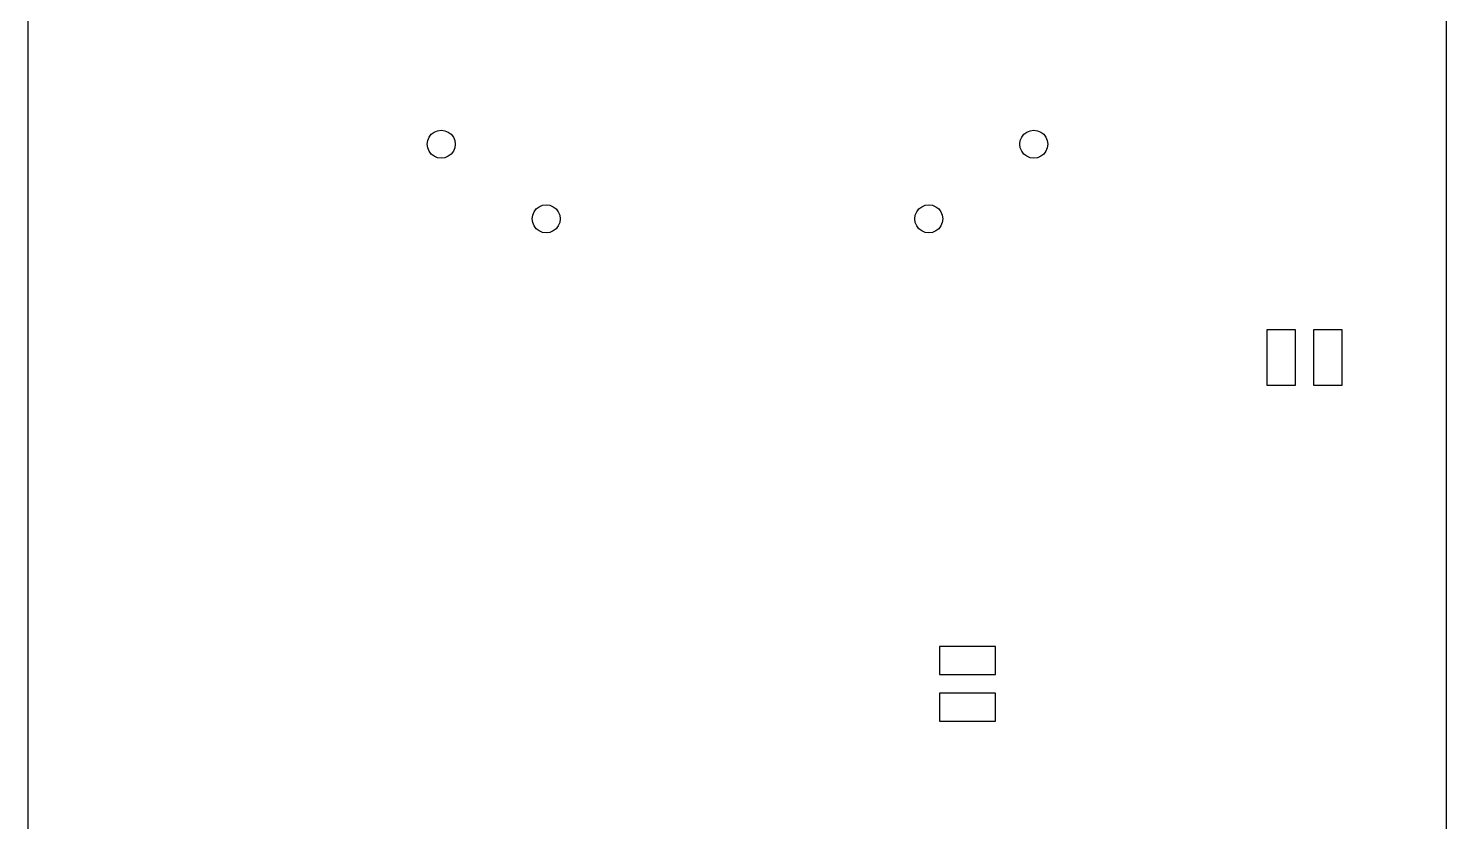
# Model space of a CAD drawing. Header units: metres. Extents: x -1381 to -1183, y -152 to 188.
# Drawn here: x -1357.8 to -1205.8, y -66.8 to 18.2 of the extents above; entities that cross this region are included whole.
import ezdxf

# ---------------------------------------------------------------- set-up
doc = ezdxf.new("R2010")
doc.units = ezdxf.units.M

msp = doc.modelspace()

# ---------------------------------------------------------------- linework, layer by layer
at = {"layer": 'Layer0'}
for p, q in [((-1357.84, -151.84, 0.03), (-1357.84, 24.16, 0.03)), ((-1205.84, -151.84, 0.03), (-1205.84, 24.16, 0.03)), ((-1315.09, 5.75, 0.03), (-1315.03, 6.14, 0.03)), ((-1315.03, 6.14, 0.03), (-1314.88, 6.5, 0.03)), ((-1314.88, 6.5, 0.03), (-1314.65, 6.81, 0.03)), ((-1314.65, 6.81, 0.03), (-1314.34, 7.05, 0.03)), ((-1314.34, 7.05, 0.03), (-1313.97, 7.2, 0.03)), ((-1313.97, 7.2, 0.03), (-1313.59, 7.25, 0.03)), ((-1313.59, 7.25, 0.03), (-1313.2, 7.2, 0.03)), ((-1313.2, 7.2, 0.03), (-1312.84, 7.05, 0.03)), ((-1312.84, 7.05, 0.03), (-1312.52, 6.81, 0.03)), ((-1312.52, 6.81, 0.03), (-1312.29, 6.5, 0.03)), ((-1312.29, 6.5, 0.03), (-1312.14, 6.14, 0.03)), ((-1312.14, 6.14, 0.03), (-1312.09, 5.75, 0.03)), ((-1251.59, 5.75, 0.03), (-1251.53, 6.14, 0.03)), ((-1251.53, 6.14, 0.03), (-1251.38, 6.5, 0.03)), ((-1251.38, 6.5, 0.03), (-1251.15, 6.81, 0.03)), ((-1251.15, 6.81, 0.03), (-1250.84, 7.05, 0.03)), ((-1250.84, 7.05, 0.03), (-1250.47, 7.2, 0.03)), ((-1250.47, 7.2, 0.03), (-1250.09, 7.25, 0.03)), ((-1250.09, 7.25, 0.03), (-1249.7, 7.2, 0.03)), ((-1249.7, 7.2, 0.03), (-1249.34, 7.05, 0.03)), ((-1249.34, 7.05, 0.03), (-1249.02, 6.81, 0.03)), ((-1249.02, 6.81, 0.03), (-1248.79, 6.5, 0.03)), ((-1248.79, 6.5, 0.03), (-1248.64, 6.14, 0.03)), ((-1248.64, 6.14, 0.03), (-1248.59, 5.75, 0.03)), ((-1315.03, 5.37, 0.03), (-1315.09, 5.75, 0.03)), ((-1314.88, 5, 0.03), (-1315.03, 5.37, 0.03)), ((-1314.65, 4.69, 0.03), (-1314.88, 5, 0.03)), ((-1314.34, 4.45, 0.03), (-1314.65, 4.69, 0.03)), ((-1312.52, 4.69, 0.03), (-1312.84, 4.45, 0.03)), ((-1312.29, 5, 0.03), (-1312.52, 4.69, 0.03)), ((-1312.14, 5.37, 0.03), (-1312.29, 5, 0.03)), ((-1312.09, 5.75, 0.03), (-1312.14, 5.37, 0.03)), ((-1251.53, 5.37, 0.03), (-1251.59, 5.75, 0.03)), ((-1251.38, 5, 0.03), (-1251.53, 5.37, 0.03)), ((-1251.15, 4.69, 0.03), (-1251.38, 5, 0.03)), ((-1250.84, 4.45, 0.03), (-1251.15, 4.69, 0.03)), ((-1249.02, 4.69, 0.03), (-1249.34, 4.45, 0.03)), ((-1248.79, 5, 0.03), (-1249.02, 4.69, 0.03)), ((-1248.64, 5.37, 0.03), (-1248.79, 5, 0.03)), ((-1248.59, 5.75, 0.03), (-1248.64, 5.37, 0.03)), ((-1313.97, 4.3, 0.03), (-1314.34, 4.45, 0.03)), ((-1313.59, 4.25, 0.03), (-1313.97, 4.3, 0.03)), ((-1313.2, 4.3, 0.03), (-1313.59, 4.25, 0.03)), ((-1312.84, 4.45, 0.03), (-1313.2, 4.3, 0.03)), ((-1250.47, 4.3, 0.03), (-1250.84, 4.45, 0.03)), ((-1250.09, 4.25, 0.03), (-1250.47, 4.3, 0.03)), ((-1249.7, 4.3, 0.03), (-1250.09, 4.25, 0.03)), ((-1249.34, 4.45, 0.03), (-1249.7, 4.3, 0.03)), ((-1303.78, -1.86, 0.03), (-1303.63, -1.5, 0.03)), ((-1303.63, -1.5, 0.03), (-1303.4, -1.19, 0.03)), ((-1303.4, -1.19, 0.03), (-1303.09, -0.95, 0.03)), ((-1303.09, -0.95, 0.03), (-1302.72, -0.8, 0.03)), ((-1302.72, -0.8, 0.03), (-1302.34, -0.75, 0.03)), ((-1302.34, -0.75, 0.03), (-1301.95, -0.8, 0.03)), ((-1301.95, -0.8, 0.03), (-1301.59, -0.95, 0.03)), ((-1301.59, -0.95, 0.03), (-1301.27, -1.19, 0.03)), ((-1301.27, -1.19, 0.03), (-1301.04, -1.5, 0.03)), ((-1301.04, -1.5, 0.03), (-1300.89, -1.86, 0.03)), ((-1262.78, -1.86, 0.03), (-1262.63, -1.5, 0.03)), ((-1262.63, -1.5, 0.03), (-1262.4, -1.19, 0.03)), ((-1262.4, -1.19, 0.03), (-1262.09, -0.95, 0.03)), ((-1262.09, -0.95, 0.03), (-1261.72, -0.8, 0.03)), ((-1261.72, -0.8, 0.03), (-1261.34, -0.75, 0.03)), ((-1261.34, -0.75, 0.03), (-1260.95, -0.8, 0.03)), ((-1260.95, -0.8, 0.03), (-1260.59, -0.95, 0.03)), ((-1260.59, -0.95, 0.03), (-1260.27, -1.19, 0.03)), ((-1260.27, -1.19, 0.03), (-1260.04, -1.5, 0.03)), ((-1260.04, -1.5, 0.03), (-1259.89, -1.86, 0.03)), ((-1303.84, -2.25, 0.03), (-1303.78, -1.86, 0.03)), ((-1303.78, -2.63, 0.03), (-1303.84, -2.25, 0.03)), ((-1303.63, -3, 0.03), (-1303.78, -2.63, 0.03)), ((-1303.4, -3.31, 0.03), (-1303.63, -3, 0.03)), ((-1301.04, -3, 0.03), (-1301.27, -3.31, 0.03)), ((-1300.89, -2.63, 0.03), (-1301.04, -3, 0.03)), ((-1300.89, -1.86, 0.03), (-1300.84, -2.25, 0.03)), ((-1300.84, -2.25, 0.03), (-1300.89, -2.63, 0.03)), ((-1262.84, -2.25, 0.03), (-1262.78, -1.86, 0.03)), ((-1262.78, -2.63, 0.03), (-1262.84, -2.25, 0.03)), ((-1262.63, -3, 0.03), (-1262.78, -2.63, 0.03)), ((-1262.4, -3.31, 0.03), (-1262.63, -3, 0.03)), ((-1260.04, -3, 0.03), (-1260.27, -3.31, 0.03)), ((-1259.89, -2.63, 0.03), (-1260.04, -3, 0.03)), ((-1259.89, -1.86, 0.03), (-1259.84, -2.25, 0.03)), ((-1259.84, -2.25, 0.03), (-1259.89, -2.63, 0.03)), ((-1303.09, -3.55, 0.03), (-1303.4, -3.31, 0.03)), ((-1302.72, -3.7, 0.03), (-1303.09, -3.55, 0.03)), ((-1302.34, -3.75, 0.03), (-1302.72, -3.7, 0.03)), ((-1301.95, -3.7, 0.03), (-1302.34, -3.75, 0.03)), ((-1301.59, -3.55, 0.03), (-1301.95, -3.7, 0.03)), ((-1301.27, -3.31, 0.03), (-1301.59, -3.55, 0.03)), ((-1262.09, -3.55, 0.03), (-1262.4, -3.31, 0.03)), ((-1261.72, -3.7, 0.03), (-1262.09, -3.55, 0.03)), ((-1261.34, -3.75, 0.03), (-1261.72, -3.7, 0.03)), ((-1260.95, -3.7, 0.03), (-1261.34, -3.75, 0.03)), ((-1260.59, -3.55, 0.03), (-1260.95, -3.7, 0.03)), ((-1260.27, -3.31, 0.03), (-1260.59, -3.55, 0.03)), ((-1225.08, -20.11, 0.03), (-1225.08, -14.11, 0.03)), ((-1225.08, -14.11, 0.03), (-1222.08, -14.11, 0.03)), ((-1222.08, -14.11, 0.03), (-1222.08, -20.11, 0.03)), ((-1220.08, -20.11, 0.03), (-1220.08, -14.11, 0.03)), ((-1220.08, -14.11, 0.03), (-1217.08, -14.11, 0.03)), ((-1217.08, -14.11, 0.03), (-1217.08, -20.11, 0.03)), ((-1222.08, -20.11, 0.03), (-1225.08, -20.11, 0.03)), ((-1217.08, -20.11, 0.03), (-1220.08, -20.11, 0.03)), ((-1260.2, -48.07, 0.03), (-1260.2, -51.07, 0.03)), ((-1254.2, -48.07, 0.03), (-1260.2, -48.07, 0.03)), ((-1254.2, -51.07, 0.03), (-1254.2, -48.07, 0.03)), ((-1260.2, -51.07, 0.03), (-1254.2, -51.07, 0.03)), ((-1260.2, -53.07, 0.03), (-1260.2, -56.07, 0.03)), ((-1254.2, -53.07, 0.03), (-1260.2, -53.07, 0.03)), ((-1254.2, -56.07, 0.03), (-1254.2, -53.07, 0.03)), ((-1260.2, -56.07, 0.03), (-1254.2, -56.07, 0.03))]:
    msp.add_line(p, q, dxfattribs=at)

doc.saveas('drawing.dxf')
